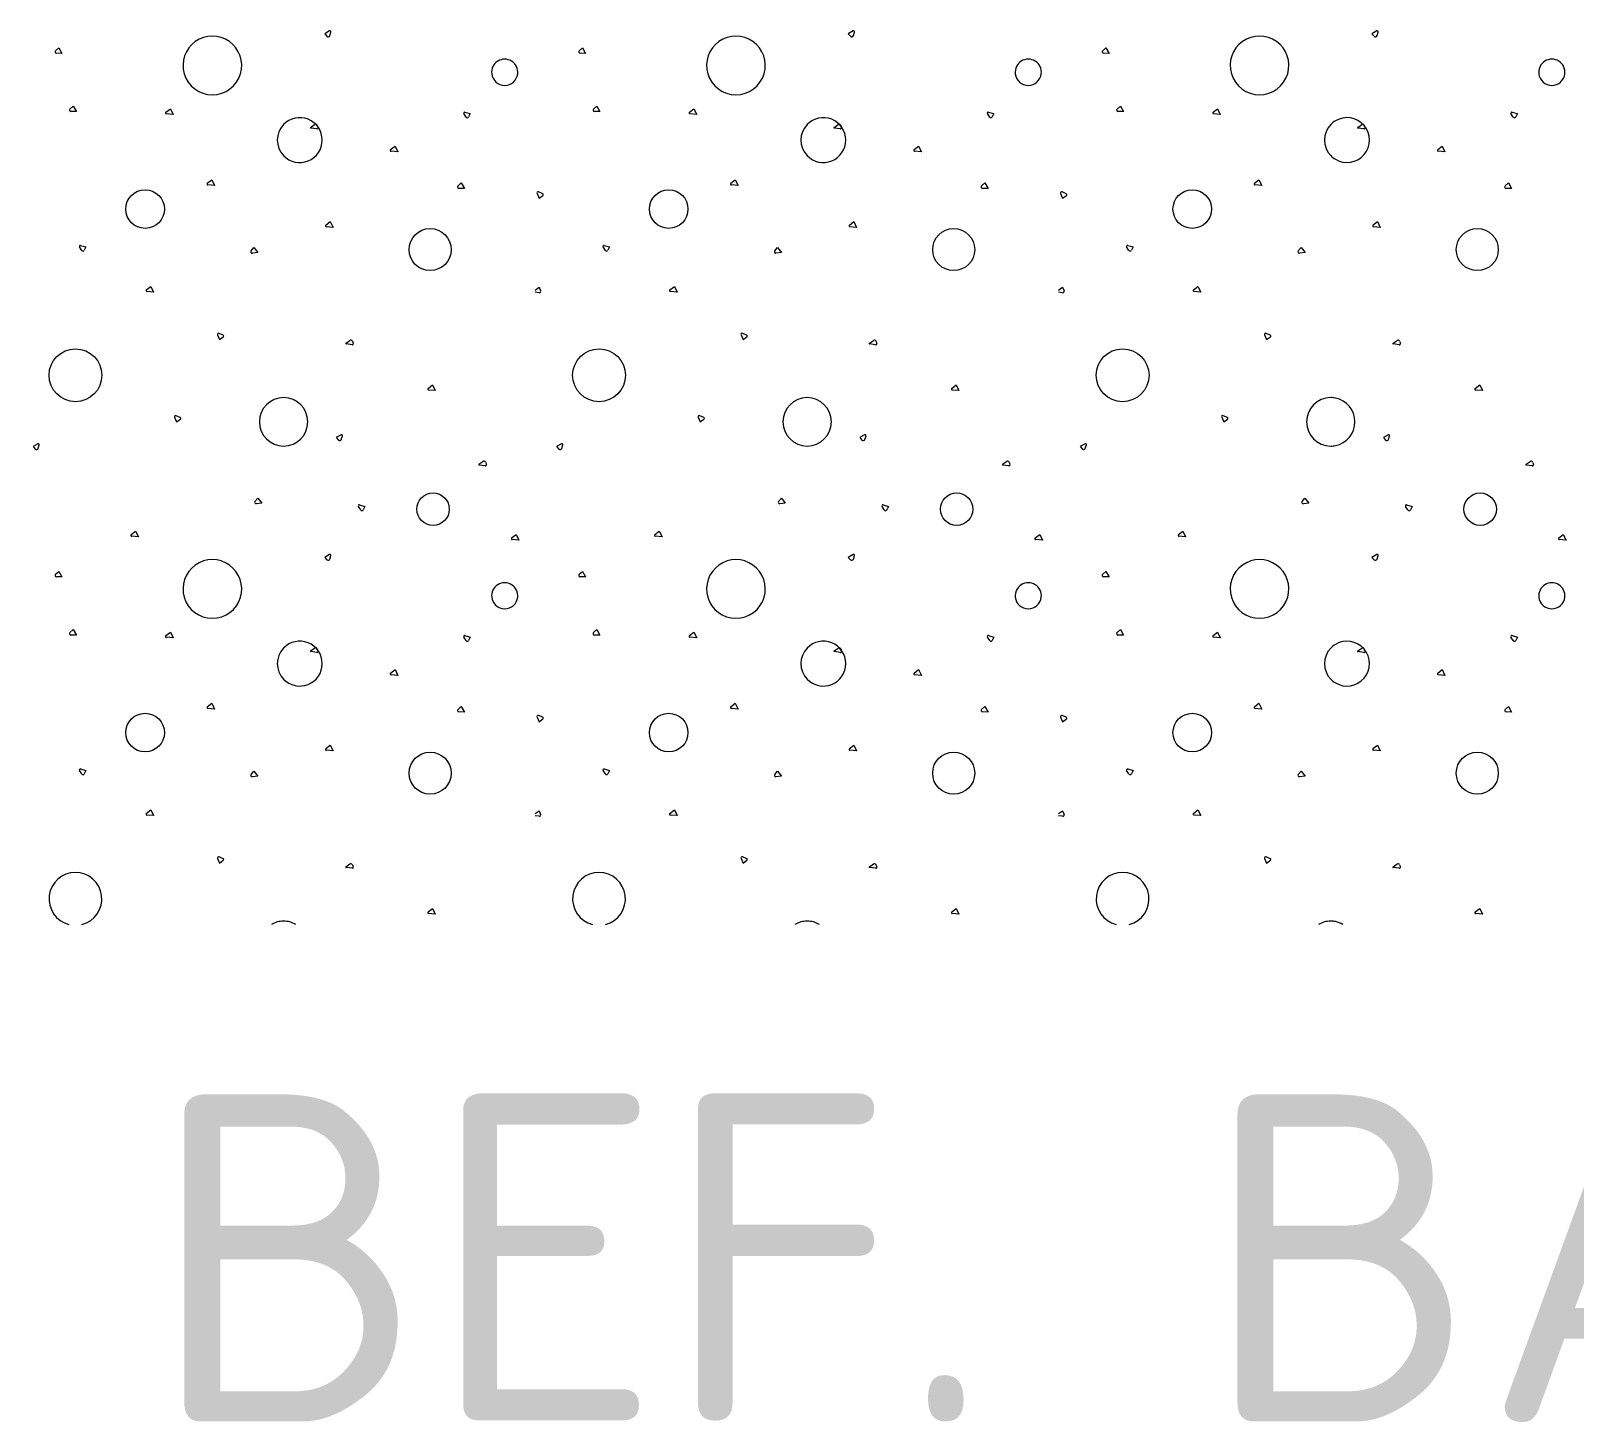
# Model space of a CAD drawing. Header units: millimetres. Extents: x 15 to 2176, y 3 to 641.
# Drawn here: x 812.03 to 859.2, y 3.26 to 45.78 of the extents above; entities that cross this region are included whole.
import ezdxf
from ezdxf.xclip import XClip

# ---------------------------------------------------------------- set-up
doc = ezdxf.new("R2010")
doc.units = ezdxf.units.MM
doc.header["$MEASUREMENT"] = 0
doc.header["$XCLIPFRAME"] = 0
doc.layers.add('A--------P-', color=7, linetype='Continuous')
doc.layers.add('A-L-10--EF-', color=4, linetype='Continuous', lineweight=0)
doc.styles.add('ISO', font='')
doc.styles.get('ISO').set_extended_font_data('ISOCPEUR')

# ---------------------------------------------------------------- blocks, each defined once
blk = doc.blocks.new('*X5')
at = {"layer": 'A-L-10--EF-'}
for p, q in [((821.163, 45.779), (821.015, 45.693)), ((837.163, 45.779), (837.015, 45.693)), ((821.015, 45.693), (821.082, 45.618)), ((821.172, 45.638), (821.205, 45.746)), ((837.015, 45.693), (837.082, 45.618)), ((837.172, 45.638), (837.205, 45.746)), ((812.788, 45.175), (812.889, 45.264)), ((812.984, 45.095), (812.815, 45.099)), ((812.889, 45.264), (812.984, 45.095)), ((828.788, 45.175), (828.889, 45.264)), ((828.984, 45.095), (828.815, 45.099)), ((828.889, 45.264), (828.984, 45.095)), ((844.788, 45.175), (844.889, 45.264)), ((844.984, 45.095), (844.815, 45.099)), ((844.889, 45.264), (844.984, 45.095)), ((813.228, 43.394), (813.33, 43.483)), ((813.33, 43.483), (813.425, 43.314)), ((816.161, 43.3), (816.297, 43.405)), ((816.297, 43.405), (816.382, 43.231)), ((829.228, 43.394), (829.33, 43.483)), ((829.33, 43.483), (829.425, 43.314)), ((832.161, 43.3), (832.297, 43.405)), ((832.297, 43.405), (832.382, 43.231)), ((845.228, 43.394), (845.33, 43.483)), ((845.33, 43.483), (845.425, 43.314)), ((848.161, 43.3), (848.297, 43.405)), ((848.297, 43.405), (848.382, 43.231)), ((813.425, 43.314), (813.256, 43.319)), ((816.382, 43.231), (816.176, 43.249)), ((820.581, 42.834), (820.703, 42.92)), ((825.336, 43.149), (825.266, 43.258)), ((825.298, 43.302), (825.464, 43.258)), ((825.464, 43.258), (825.411, 43.153)), ((829.425, 43.314), (829.256, 43.319)), ((832.382, 43.231), (832.176, 43.249)), ((836.581, 42.834), (836.703, 42.92)), ((841.336, 43.149), (841.266, 43.258)), ((841.298, 43.302), (841.464, 43.258)), ((841.464, 43.258), (841.411, 43.153)), ((845.425, 43.314), (845.256, 43.319)), ((848.382, 43.231), (848.176, 43.249)), ((820.77, 42.787), (820.587, 42.812)), ((820.782, 42.897), (820.808, 42.837)), ((836.77, 42.787), (836.587, 42.812)), ((836.782, 42.897), (836.808, 42.837)), ((823.027, 42.155), (823.163, 42.261)), ((823.248, 42.086), (823.042, 42.104)), ((823.163, 42.261), (823.248, 42.086)), ((839.027, 42.155), (839.163, 42.261)), ((839.248, 42.086), (839.042, 42.104)), ((839.163, 42.261), (839.248, 42.086)), ((817.427, 41.127), (817.562, 41.232)), ((817.647, 41.058), (817.442, 41.075)), ((817.562, 41.232), (817.647, 41.058)), ((825.088, 41.045), (825.189, 41.134)), ((825.189, 41.134), (825.284, 40.965)), ((833.427, 41.127), (833.562, 41.232)), ((833.647, 41.058), (833.442, 41.075)), ((833.562, 41.232), (833.647, 41.058)), ((841.088, 41.045), (841.189, 41.134)), ((841.189, 41.134), (841.284, 40.965)), ((849.427, 41.127), (849.562, 41.232)), ((849.647, 41.058), (849.442, 41.075)), ((849.562, 41.232), (849.647, 41.058)), ((825.284, 40.965), (825.115, 40.969)), ((827.503, 40.811), (827.565, 40.671)), ((827.676, 40.804), (827.551, 40.859)), ((827.565, 40.671), (827.681, 40.754)), ((841.284, 40.965), (841.115, 40.969)), ((843.503, 40.811), (843.565, 40.671)), ((843.676, 40.804), (843.551, 40.859)), ((843.565, 40.671), (843.681, 40.754)), ((821.049, 39.847), (821.184, 39.953)), ((821.269, 39.778), (821.064, 39.796)), ((821.184, 39.953), (821.269, 39.778)), ((837.049, 39.847), (837.184, 39.953)), ((837.269, 39.778), (837.064, 39.796)), ((837.184, 39.953), (837.269, 39.778)), ((813.59, 39.072), (813.521, 39.182)), ((813.553, 39.225), (813.718, 39.181)), ((813.718, 39.181), (813.665, 39.076)), ((818.765, 39.058), (818.851, 39.162)), ((818.851, 39.162), (818.971, 39.009)), ((829.59, 39.072), (829.521, 39.182)), ((829.553, 39.225), (829.718, 39.181)), ((829.718, 39.181), (829.665, 39.076)), ((834.765, 39.058), (834.851, 39.162)), ((834.851, 39.162), (834.971, 39.009)), ((845.59, 39.072), (845.521, 39.182)), ((845.553, 39.225), (845.718, 39.181)), ((845.718, 39.181), (845.665, 39.076)), ((850.765, 39.058), (850.851, 39.162)), ((850.851, 39.162), (850.971, 39.009)), ((818.971, 39.009), (818.803, 38.988)), ((834.971, 39.009), (834.803, 38.988)), ((850.971, 39.009), (850.803, 38.988)), ((815.563, 37.869), (815.699, 37.974)), ((815.784, 37.8), (815.579, 37.818)), ((815.699, 37.974), (815.784, 37.8)), ((827.443, 37.862), (827.564, 37.947)), ((827.565, 37.779), (827.443, 37.795)), ((827.564, 37.947), (827.61, 37.839)), ((831.563, 37.869), (831.699, 37.974)), ((831.784, 37.8), (831.579, 37.818)), ((831.699, 37.974), (831.784, 37.8)), ((843.443, 37.862), (843.564, 37.947)), ((843.565, 37.779), (843.443, 37.795)), ((843.564, 37.947), (843.61, 37.839)), ((847.563, 37.869), (847.699, 37.974)), ((847.784, 37.8), (847.579, 37.818)), ((847.699, 37.974), (847.784, 37.8)), ((817.738, 36.492), (817.799, 36.351)), ((817.911, 36.484), (817.785, 36.539)), ((817.799, 36.351), (817.916, 36.435)), ((821.661, 36.236), (821.783, 36.322)), ((833.738, 36.492), (833.799, 36.351)), ((833.911, 36.484), (833.785, 36.539)), ((833.799, 36.351), (833.916, 36.435)), ((837.661, 36.236), (837.783, 36.322)), ((849.738, 36.492), (849.799, 36.351)), ((849.911, 36.484), (849.785, 36.539)), ((849.799, 36.351), (849.916, 36.435)), ((821.849, 36.189), (821.666, 36.214)), ((821.861, 36.299), (821.887, 36.239)), ((837.849, 36.189), (837.666, 36.214)), ((837.861, 36.299), (837.887, 36.239)), ((824.174, 34.857), (824.309, 34.962)), ((824.309, 34.962), (824.394, 34.788)), ((840.174, 34.857), (840.309, 34.962)), ((840.309, 34.962), (840.394, 34.788)), ((824.394, 34.788), (824.189, 34.805)), ((840.394, 34.788), (840.189, 34.805)), ((816.426, 33.974), (816.487, 33.834)), ((816.599, 33.967), (816.473, 34.022)), ((832.426, 33.974), (832.487, 33.834)), ((832.599, 33.967), (832.473, 34.022)), ((848.426, 33.974), (848.487, 33.834)), ((848.599, 33.967), (848.473, 34.022)), ((816.487, 33.834), (816.604, 33.917)), ((832.487, 33.834), (832.604, 33.917)), ((848.487, 33.834), (848.604, 33.917)), ((812.249, 33.163), (812.101, 33.077)), ((812.101, 33.077), (812.168, 33.002)), ((812.258, 33.022), (812.291, 33.129)), ((821.514, 33.438), (821.365, 33.352)), ((821.365, 33.352), (821.433, 33.277)), ((821.522, 33.297), (821.556, 33.404)), ((828.249, 33.163), (828.101, 33.077)), ((828.101, 33.077), (828.168, 33.002)), ((828.258, 33.022), (828.291, 33.129)), ((837.514, 33.438), (837.365, 33.352)), ((837.365, 33.352), (837.433, 33.277)), ((837.522, 33.297), (837.556, 33.404)), ((844.249, 33.163), (844.101, 33.077)), ((844.101, 33.077), (844.168, 33.002)), ((844.258, 33.022), (844.291, 33.129)), ((825.727, 32.536), (825.849, 32.621)), ((825.928, 32.599), (825.954, 32.539)), ((841.727, 32.536), (841.849, 32.621)), ((841.928, 32.599), (841.954, 32.539)), ((825.916, 32.489), (825.732, 32.514)), ((841.916, 32.489), (841.732, 32.514)), ((818.882, 31.402), (818.969, 31.506)), ((819.089, 31.353), (818.921, 31.332)), ((818.969, 31.506), (819.089, 31.353)), ((822.115, 31.141), (822.046, 31.251)), ((822.077, 31.294), (822.243, 31.25)), ((822.243, 31.25), (822.19, 31.145)), ((834.882, 31.402), (834.969, 31.506)), ((835.089, 31.353), (834.921, 31.332)), ((834.969, 31.506), (835.089, 31.353)), ((838.115, 31.141), (838.046, 31.251)), ((838.077, 31.294), (838.243, 31.25)), ((838.243, 31.25), (838.19, 31.145)), ((850.882, 31.402), (850.969, 31.506)), ((851.089, 31.353), (850.921, 31.332)), ((850.969, 31.506), (851.089, 31.353)), ((815.102, 30.39), (815.237, 30.495)), ((815.322, 30.321), (815.117, 30.338)), ((815.237, 30.495), (815.322, 30.321)), ((826.727, 30.286), (826.863, 30.391)), ((826.948, 30.216), (826.743, 30.234)), ((826.863, 30.391), (826.948, 30.216)), ((831.102, 30.39), (831.237, 30.495)), ((831.322, 30.321), (831.117, 30.338)), ((831.237, 30.495), (831.322, 30.321)), ((842.727, 30.286), (842.863, 30.391)), ((842.948, 30.216), (842.743, 30.234)), ((842.863, 30.391), (842.948, 30.216)), ((847.102, 30.39), (847.237, 30.495)), ((847.322, 30.321), (847.117, 30.338)), ((847.237, 30.495), (847.322, 30.321)), ((821.163, 29.779), (821.015, 29.693)), ((821.172, 29.638), (821.205, 29.746)), ((837.163, 29.779), (837.015, 29.693)), ((837.172, 29.638), (837.205, 29.746)), ((812.788, 29.175), (812.889, 29.264)), ((812.889, 29.264), (812.984, 29.095)), ((821.015, 29.693), (821.082, 29.618)), ((828.788, 29.175), (828.889, 29.264)), ((828.889, 29.264), (828.984, 29.095)), ((837.015, 29.693), (837.082, 29.618)), ((844.788, 29.175), (844.889, 29.264)), ((844.889, 29.264), (844.984, 29.095)), ((812.984, 29.095), (812.815, 29.099)), ((828.984, 29.095), (828.815, 29.099)), ((844.984, 29.095), (844.815, 29.099)), ((813.228, 27.394), (813.33, 27.483)), ((813.33, 27.483), (813.425, 27.314)), ((816.161, 27.3), (816.297, 27.405)), ((816.297, 27.405), (816.382, 27.231)), ((829.228, 27.394), (829.33, 27.483)), ((829.33, 27.483), (829.425, 27.314)), ((832.161, 27.3), (832.297, 27.405)), ((832.297, 27.405), (832.382, 27.231)), ((845.228, 27.394), (845.33, 27.483)), ((845.33, 27.483), (845.425, 27.314)), ((848.161, 27.3), (848.297, 27.405)), ((848.297, 27.405), (848.382, 27.231)), ((813.425, 27.314), (813.256, 27.319)), ((816.382, 27.231), (816.176, 27.249)), ((820.581, 26.834), (820.703, 26.92)), ((820.782, 26.897), (820.808, 26.837)), ((825.336, 27.149), (825.266, 27.258)), ((825.298, 27.302), (825.464, 27.258)), ((825.464, 27.258), (825.411, 27.153)), ((829.425, 27.314), (829.256, 27.319)), ((832.382, 27.231), (832.176, 27.249)), ((836.581, 26.834), (836.703, 26.92)), ((836.782, 26.897), (836.808, 26.837)), ((841.336, 27.149), (841.266, 27.258)), ((841.298, 27.302), (841.464, 27.258)), ((841.464, 27.258), (841.411, 27.153)), ((845.425, 27.314), (845.256, 27.319)), ((848.382, 27.231), (848.176, 27.249)), ((820.77, 26.787), (820.587, 26.812)), ((836.77, 26.787), (836.587, 26.812)), ((823.027, 26.155), (823.163, 26.261)), ((823.248, 26.086), (823.042, 26.104)), ((823.163, 26.261), (823.248, 26.086)), ((839.027, 26.155), (839.163, 26.261)), ((839.248, 26.086), (839.042, 26.104)), ((839.163, 26.261), (839.248, 26.086)), ((817.427, 25.127), (817.562, 25.232)), ((817.647, 25.058), (817.442, 25.075)), ((817.562, 25.232), (817.647, 25.058)), ((825.088, 25.045), (825.189, 25.134)), ((825.189, 25.134), (825.284, 24.965)), ((833.427, 25.127), (833.562, 25.232)), ((833.647, 25.058), (833.442, 25.075)), ((833.562, 25.232), (833.647, 25.058)), ((841.088, 25.045), (841.189, 25.134)), ((841.189, 25.134), (841.284, 24.965)), ((849.427, 25.127), (849.562, 25.232)), ((849.647, 25.058), (849.442, 25.075)), ((849.562, 25.232), (849.647, 25.058)), ((825.284, 24.965), (825.115, 24.969)), ((827.503, 24.811), (827.565, 24.671)), ((827.676, 24.804), (827.551, 24.859)), ((827.565, 24.671), (827.681, 24.754)), ((841.284, 24.965), (841.115, 24.969)), ((843.503, 24.811), (843.565, 24.671)), ((843.676, 24.804), (843.551, 24.859)), ((843.565, 24.671), (843.681, 24.754)), ((821.049, 23.847), (821.184, 23.953)), ((821.269, 23.778), (821.064, 23.796)), ((821.184, 23.953), (821.269, 23.778)), ((837.049, 23.847), (837.184, 23.953)), ((837.269, 23.778), (837.064, 23.796)), ((837.184, 23.953), (837.269, 23.778)), ((813.59, 23.072), (813.521, 23.182)), ((813.553, 23.225), (813.718, 23.181)), ((813.718, 23.181), (813.665, 23.076)), ((818.765, 23.058), (818.851, 23.162)), ((818.851, 23.162), (818.971, 23.009)), ((829.59, 23.072), (829.521, 23.182)), ((829.553, 23.225), (829.718, 23.181)), ((829.718, 23.181), (829.665, 23.076)), ((834.765, 23.058), (834.851, 23.162)), ((834.851, 23.162), (834.971, 23.009)), ((845.59, 23.072), (845.521, 23.182)), ((845.553, 23.225), (845.718, 23.181)), ((845.718, 23.181), (845.665, 23.076)), ((850.765, 23.058), (850.851, 23.162)), ((850.851, 23.162), (850.971, 23.009)), ((818.971, 23.009), (818.803, 22.988)), ((834.971, 23.009), (834.803, 22.988)), ((850.971, 23.009), (850.803, 22.988)), ((815.563, 21.869), (815.699, 21.974)), ((815.784, 21.8), (815.579, 21.818)), ((815.699, 21.974), (815.784, 21.8)), ((827.443, 21.862), (827.564, 21.947)), ((827.565, 21.779), (827.443, 21.795)), ((827.564, 21.947), (827.61, 21.839)), ((831.563, 21.869), (831.699, 21.974)), ((831.784, 21.8), (831.579, 21.818)), ((831.699, 21.974), (831.784, 21.8)), ((843.443, 21.862), (843.564, 21.947)), ((843.565, 21.779), (843.443, 21.795)), ((843.564, 21.947), (843.61, 21.839)), ((847.563, 21.869), (847.699, 21.974)), ((847.784, 21.8), (847.579, 21.818)), ((847.699, 21.974), (847.784, 21.8)), ((817.738, 20.492), (817.799, 20.351)), ((817.911, 20.484), (817.785, 20.539)), ((817.799, 20.351), (817.916, 20.435)), ((821.661, 20.236), (821.783, 20.322)), ((821.861, 20.299), (821.887, 20.239)), ((833.738, 20.492), (833.799, 20.351)), ((833.911, 20.484), (833.785, 20.539)), ((833.799, 20.351), (833.916, 20.435)), ((837.661, 20.236), (837.783, 20.322)), ((837.861, 20.299), (837.887, 20.239)), ((849.738, 20.492), (849.799, 20.351)), ((849.911, 20.484), (849.785, 20.539)), ((849.799, 20.351), (849.916, 20.435)), ((821.849, 20.189), (821.666, 20.214)), ((837.849, 20.189), (837.666, 20.214)), ((824.174, 18.857), (824.309, 18.962)), ((824.309, 18.962), (824.394, 18.788)), ((840.174, 18.857), (840.309, 18.962)), ((840.309, 18.962), (840.394, 18.788)), ((824.394, 18.788), (824.189, 18.805)), ((840.394, 18.788), (840.189, 18.805))]:
    blk.add_line(p, q, dxfattribs=at)
for centre, radius in [((815.526, 40.337), 0.59), ((831.526, 40.337), 0.59), ((847.526, 40.337), 0.59), ((824.236, 39.098), 0.643), ((840.236, 39.098), 0.643), ((813.397, 35.257), 0.807), ((829.397, 35.257), 0.807), ((845.397, 35.257), 0.807), ((824.325, 31.166), 0.496), ((840.325, 31.166), 0.496), ((815.526, 24.337), 0.59), ((831.526, 24.337), 0.59), ((847.526, 24.337), 0.59), ((824.236, 23.098), 0.643), ((840.236, 23.098), 0.643)]:
    blk.add_circle(centre, radius, dxfattribs=at)
for centre, radius, start, end in [((821.177, 45.754), 0.0288, 342.8254, 120), ((837.177, 45.754), 0.0288, 342.8254, 120), ((817.581, 44.727), 0.897, 343.6089, 196.3911), ((821.121, 45.654), 0.0528, 221.9213, 342.8254), ((833.581, 44.727), 0.897, 343.6089, 196.3911), ((837.121, 45.654), 0.0528, 221.9213, 342.8254), ((849.581, 44.727), 0.897, 343.6089, 196.3911), ((812.817, 45.143), 0.0432, 131.2386, 268.4132), ((826.514, 44.518), 0.4, 353.7067, 186.2933), ((828.817, 45.143), 0.0432, 131.2386, 268.4132), ((842.514, 44.518), 0.4, 353.7067, 186.2933), ((844.817, 45.143), 0.0432, 131.2386, 268.4132), ((817.581, 44.727), 0.897, 196.3911, 343.6089), ((826.514, 44.518), 0.4, 186.2933, 353.7067), ((833.581, 44.727), 0.897, 196.3911, 343.6089), ((842.514, 44.518), 0.4, 186.2933, 353.7067), ((849.581, 44.727), 0.897, 196.3911, 343.6089), ((813.257, 43.362), 0.0432, 131.2386, 268.4132), ((829.257, 43.362), 0.0432, 131.2386, 268.4132), ((845.257, 43.362), 0.0432, 131.2386, 268.4132), ((816.179, 43.277), 0.0288, 127.9022, 265.0768), ((820.252, 42.445), 0.686, 136.1287, 223.8713), ((820.252, 42.445), 0.686, 223.8713, 136.1287), ((820.734, 42.876), 0.0528, 23.1926, 125.1139), ((825.291, 43.274), 0.0288, 75.2067, 212.3813), ((825.372, 43.172), 0.0432, 212.3813, 333.2854), ((832.179, 43.277), 0.0288, 127.9022, 265.0768), ((836.252, 42.445), 0.686, 136.1287, 223.8713), ((836.252, 42.445), 0.686, 223.8713, 136.1287), ((836.734, 42.876), 0.0528, 23.1926, 125.1139), ((841.291, 43.274), 0.0288, 75.2067, 212.3813), ((841.372, 43.172), 0.0432, 212.3813, 333.2854), ((848.179, 43.277), 0.0288, 127.9022, 265.0768), ((852.252, 42.445), 0.686, 136.1287, 223.8713), ((852.252, 42.445), 0.686, 120.9927, 136.1287), ((820.588, 42.824), 0.012, 125.1139, 262.2885), ((820.775, 42.823), 0.036, 262.2885, 23.1926), ((836.588, 42.824), 0.012, 125.1139, 262.2885), ((836.775, 42.823), 0.036, 262.2885, 23.1926), ((823.045, 42.133), 0.0288, 127.9022, 265.0768), ((839.045, 42.133), 0.0288, 127.9022, 265.0768), ((852.252, 42.445), 0.686, 223.8713, 239.0073), ((817.445, 41.104), 0.0288, 127.9022, 265.0768), ((825.116, 41.013), 0.0432, 131.2386, 268.4132), ((833.445, 41.104), 0.0288, 127.9022, 265.0768), ((841.116, 41.013), 0.0432, 131.2386, 268.4132), ((849.445, 41.104), 0.0288, 127.9022, 265.0768), ((827.536, 40.826), 0.036, 66.4475, 203.6221), ((827.664, 40.778), 0.0288, 305.5434, 66.4475), ((843.536, 40.826), 0.036, 66.4475, 203.6221), ((843.664, 40.778), 0.0288, 305.5434, 66.4475), ((821.067, 39.825), 0.0288, 127.9022, 265.0768), ((837.067, 39.825), 0.0288, 127.9022, 265.0768), ((813.545, 39.197), 0.0288, 75.2067, 212.3813), ((829.545, 39.197), 0.0288, 75.2067, 212.3813), ((845.545, 39.197), 0.0288, 75.2067, 212.3813), ((813.627, 39.095), 0.0432, 212.3813, 333.2854), ((818.798, 39.03), 0.0432, 140.1139, 277.2885), ((829.627, 39.095), 0.0432, 212.3813, 333.2854), ((834.798, 39.03), 0.0432, 140.1139, 277.2885), ((845.627, 39.095), 0.0432, 212.3813, 333.2854), ((850.798, 39.03), 0.0432, 140.1139, 277.2885), ((815.581, 37.846), 0.0288, 127.9022, 265.0768), ((827.571, 37.822), 0.0432, 262.2885, 23.1926), ((831.581, 37.846), 0.0288, 127.9022, 265.0768), ((843.571, 37.822), 0.0432, 262.2885, 23.1926), ((847.581, 37.846), 0.0288, 127.9022, 265.0768), ((817.771, 36.506), 0.036, 66.4475, 203.6221), ((817.899, 36.458), 0.0288, 305.5434, 66.4475), ((821.813, 36.278), 0.0528, 23.1926, 125.1139), ((833.771, 36.506), 0.036, 66.4475, 203.6221), ((833.899, 36.458), 0.0288, 305.5434, 66.4475), ((837.813, 36.278), 0.0528, 23.1926, 125.1139), ((849.771, 36.506), 0.036, 66.4475, 203.6221), ((849.899, 36.458), 0.0288, 305.5434, 66.4475), ((821.667, 36.226), 0.012, 125.1139, 262.2885), ((821.854, 36.225), 0.036, 262.2885, 23.1926), ((837.667, 36.226), 0.012, 125.1139, 262.2885), ((837.854, 36.225), 0.036, 262.2885, 23.1926), ((819.758, 33.835), 0.74, 90, 270), ((819.758, 33.835), 0.74, 270, 90), ((824.192, 34.834), 0.0288, 127.9022, 265.0768), ((835.758, 33.835), 0.74, 90, 270), ((835.758, 33.835), 0.74, 270, 90), ((840.192, 34.834), 0.0288, 127.9022, 265.0768), ((851.758, 33.835), 0.74, 90, 270), ((851.758, 33.835), 0.74, 78.9997, 90), ((816.459, 33.989), 0.036, 66.4475, 203.6221), ((816.587, 33.941), 0.0288, 305.5434, 66.4475), ((832.459, 33.989), 0.036, 66.4475, 203.6221), ((832.587, 33.941), 0.0288, 305.5434, 66.4475), ((848.459, 33.989), 0.036, 66.4475, 203.6221), ((848.587, 33.941), 0.0288, 305.5434, 66.4475), ((812.207, 33.037), 0.0528, 221.9213, 342.8254), ((812.263, 33.138), 0.0288, 342.8254, 120), ((821.472, 33.312), 0.0528, 221.9213, 342.8254), ((821.528, 33.413), 0.0288, 342.8254, 120), ((828.207, 33.037), 0.0528, 221.9213, 342.8254), ((828.263, 33.138), 0.0288, 342.8254, 120), ((837.472, 33.312), 0.0528, 221.9213, 342.8254), ((837.528, 33.413), 0.0288, 342.8254, 120), ((844.207, 33.037), 0.0528, 221.9213, 342.8254), ((844.263, 33.138), 0.0288, 342.8254, 120), ((851.758, 33.835), 0.74, 270, 281.0003), ((825.879, 32.578), 0.0528, 23.1926, 125.1139), ((841.879, 32.578), 0.0528, 23.1926, 125.1139), ((825.734, 32.526), 0.012, 125.1139, 262.2885), ((825.921, 32.525), 0.036, 262.2885, 23.1926), ((841.734, 32.526), 0.012, 125.1139, 262.2885), ((841.921, 32.525), 0.036, 262.2885, 23.1926), ((818.916, 31.375), 0.0432, 140.1139, 277.2885), ((822.07, 31.266), 0.0288, 75.2067, 212.3813), ((822.152, 31.164), 0.0432, 212.3813, 333.2854), ((834.916, 31.375), 0.0432, 140.1139, 277.2885), ((838.07, 31.266), 0.0288, 75.2067, 212.3813), ((838.152, 31.164), 0.0432, 212.3813, 333.2854), ((850.916, 31.375), 0.0432, 140.1139, 277.2885), ((815.12, 30.367), 0.0288, 127.9022, 265.0768), ((826.745, 30.263), 0.0288, 127.9022, 265.0768), ((831.12, 30.367), 0.0288, 127.9022, 265.0768), ((842.745, 30.263), 0.0288, 127.9022, 265.0768), ((847.12, 30.367), 0.0288, 127.9022, 265.0768), ((821.177, 29.754), 0.0288, 342.8254, 120), ((837.177, 29.754), 0.0288, 342.8254, 120), ((817.581, 28.727), 0.897, 343.6089, 196.3911), ((821.121, 29.654), 0.0528, 221.9213, 342.8254), ((833.581, 28.727), 0.897, 343.6089, 196.3911), ((837.121, 29.654), 0.0528, 221.9213, 342.8254), ((849.581, 28.727), 0.897, 343.6089, 196.3911), ((812.817, 29.143), 0.0432, 131.2386, 268.4132), ((826.514, 28.518), 0.4, 353.7067, 186.2933), ((828.817, 29.143), 0.0432, 131.2386, 268.4132), ((842.514, 28.518), 0.4, 353.7067, 186.2933), ((844.817, 29.143), 0.0432, 131.2386, 268.4132), ((817.581, 28.727), 0.897, 196.3911, 343.6089), ((826.514, 28.518), 0.4, 186.2933, 353.7067), ((833.581, 28.727), 0.897, 196.3911, 343.6089), ((842.514, 28.518), 0.4, 186.2933, 353.7067), ((849.581, 28.727), 0.897, 196.3911, 343.6089), ((813.257, 27.362), 0.0432, 131.2386, 268.4132), ((829.257, 27.362), 0.0432, 131.2386, 268.4132), ((845.257, 27.362), 0.0432, 131.2386, 268.4132), ((816.179, 27.277), 0.0288, 127.9022, 265.0768), ((820.252, 26.445), 0.686, 136.1287, 223.8713), ((820.252, 26.445), 0.686, 223.8713, 136.1287), ((820.734, 26.876), 0.0528, 23.1926, 125.1139), ((825.291, 27.274), 0.0288, 75.2067, 212.3813), ((825.372, 27.172), 0.0432, 212.3813, 333.2854), ((832.179, 27.277), 0.0288, 127.9022, 265.0768), ((836.252, 26.445), 0.686, 136.1287, 223.8713), ((836.252, 26.445), 0.686, 223.8713, 136.1287), ((836.734, 26.876), 0.0528, 23.1926, 125.1139), ((841.291, 27.274), 0.0288, 75.2067, 212.3813), ((841.372, 27.172), 0.0432, 212.3813, 333.2854), ((848.179, 27.277), 0.0288, 127.9022, 265.0768), ((852.252, 26.445), 0.686, 136.1287, 223.8713), ((852.252, 26.445), 0.686, 120.9927, 136.1287), ((820.588, 26.824), 0.012, 125.1139, 262.2885), ((820.775, 26.823), 0.036, 262.2885, 23.1926), ((836.588, 26.824), 0.012, 125.1139, 262.2885), ((836.775, 26.823), 0.036, 262.2885, 23.1926), ((823.045, 26.133), 0.0288, 127.9022, 265.0768), ((839.045, 26.133), 0.0288, 127.9022, 265.0768), ((852.252, 26.445), 0.686, 223.8713, 239.0073), ((817.445, 25.104), 0.0288, 127.9022, 265.0768), ((825.116, 25.013), 0.0432, 131.2386, 268.4132), ((833.445, 25.104), 0.0288, 127.9022, 265.0768), ((841.116, 25.013), 0.0432, 131.2386, 268.4132), ((849.445, 25.104), 0.0288, 127.9022, 265.0768), ((827.536, 24.826), 0.036, 66.4475, 203.6221), ((827.664, 24.778), 0.0288, 305.5434, 66.4475), ((843.536, 24.826), 0.036, 66.4475, 203.6221), ((843.664, 24.778), 0.0288, 305.5434, 66.4475), ((821.067, 23.825), 0.0288, 127.9022, 265.0768), ((837.067, 23.825), 0.0288, 127.9022, 265.0768), ((813.545, 23.197), 0.0288, 75.2067, 212.3813), ((829.545, 23.197), 0.0288, 75.2067, 212.3813), ((845.545, 23.197), 0.0288, 75.2067, 212.3813), ((813.627, 23.095), 0.0432, 212.3813, 333.2854), ((818.798, 23.03), 0.0432, 140.1139, 277.2885), ((829.627, 23.095), 0.0432, 212.3813, 333.2854), ((834.798, 23.03), 0.0432, 140.1139, 277.2885), ((845.627, 23.095), 0.0432, 212.3813, 333.2854), ((850.798, 23.03), 0.0432, 140.1139, 277.2885), ((815.581, 21.846), 0.0288, 127.9022, 265.0768), ((827.571, 21.822), 0.0432, 262.2885, 23.1926), ((831.581, 21.846), 0.0288, 127.9022, 265.0768), ((843.571, 21.822), 0.0432, 262.2885, 23.1926), ((847.581, 21.846), 0.0288, 127.9022, 265.0768), ((817.771, 20.506), 0.036, 66.4475, 203.6221), ((817.899, 20.458), 0.0288, 305.5434, 66.4475), ((821.813, 20.278), 0.0528, 23.1926, 125.1139), ((833.771, 20.506), 0.036, 66.4475, 203.6221), ((833.899, 20.458), 0.0288, 305.5434, 66.4475), ((837.813, 20.278), 0.0528, 23.1926, 125.1139), ((849.771, 20.506), 0.036, 66.4475, 203.6221), ((849.899, 20.458), 0.0288, 305.5434, 66.4475), ((813.397, 19.257), 0.807, 284.171, 255.829), ((821.667, 20.226), 0.012, 125.1139, 262.2885), ((821.854, 20.225), 0.036, 262.2885, 23.1926), ((829.397, 19.257), 0.807, 284.171, 255.829), ((837.667, 20.226), 0.012, 125.1139, 262.2885), ((837.854, 20.225), 0.036, 262.2885, 23.1926), ((845.397, 19.257), 0.807, 284.171, 255.829), ((819.758, 17.835), 0.74, 90, 120.2431), ((819.758, 17.835), 0.74, 59.7569, 90), ((824.192, 18.834), 0.0288, 127.9022, 265.0768), ((835.758, 17.835), 0.74, 90, 120.2431), ((835.758, 17.835), 0.74, 59.7569, 90), ((840.192, 18.834), 0.0288, 127.9022, 265.0768), ((851.758, 17.835), 0.74, 90, 120.2431), ((851.758, 17.835), 0.74, 78.9997, 90)]:
    blk.add_arc(centre, radius, start, end, dxfattribs=at)
blk = doc.blocks.new('*X6')
at = {"layer": 'A-L-10--EF-'}
for p, q in [((853.163, 45.779), (853.015, 45.693)), ((853.015, 45.693), (853.082, 45.618)), ((853.172, 45.638), (853.205, 45.746)), ((852.581, 42.834), (852.703, 42.92)), ((857.336, 43.149), (857.266, 43.258)), ((857.298, 43.302), (857.464, 43.258)), ((857.464, 43.258), (857.411, 43.153)), ((852.77, 42.787), (852.587, 42.812)), ((852.782, 42.897), (852.808, 42.837)), ((855.027, 42.155), (855.163, 42.261)), ((855.248, 42.086), (855.042, 42.104)), ((855.163, 42.261), (855.248, 42.086)), ((857.088, 41.045), (857.189, 41.134)), ((857.189, 41.134), (857.284, 40.965)), ((857.284, 40.965), (857.115, 40.969)), ((853.049, 39.847), (853.184, 39.953)), ((853.269, 39.778), (853.064, 39.796)), ((853.184, 39.953), (853.269, 39.778)), ((853.661, 36.236), (853.783, 36.322)), ((853.849, 36.189), (853.666, 36.214)), ((853.861, 36.299), (853.887, 36.239)), ((856.174, 34.857), (856.309, 34.962)), ((856.309, 34.962), (856.394, 34.788)), ((856.394, 34.788), (856.189, 34.805)), ((853.514, 33.438), (853.365, 33.352)), ((853.365, 33.352), (853.433, 33.277)), ((853.522, 33.297), (853.556, 33.404)), ((857.727, 32.536), (857.849, 32.621)), ((857.928, 32.599), (857.954, 32.539)), ((857.916, 32.489), (857.732, 32.514)), ((854.115, 31.141), (854.046, 31.251)), ((854.077, 31.294), (854.243, 31.25)), ((854.243, 31.25), (854.19, 31.145)), ((858.727, 30.286), (858.863, 30.391)), ((858.948, 30.216), (858.743, 30.234)), ((858.863, 30.391), (858.948, 30.216)), ((853.163, 29.779), (853.015, 29.693)), ((853.172, 29.638), (853.205, 29.746)), ((853.015, 29.693), (853.082, 29.618)), ((852.581, 26.834), (852.703, 26.92)), ((852.782, 26.897), (852.808, 26.837)), ((857.336, 27.149), (857.266, 27.258)), ((857.298, 27.302), (857.464, 27.258)), ((857.464, 27.258), (857.411, 27.153)), ((852.77, 26.787), (852.587, 26.812)), ((855.027, 26.155), (855.163, 26.261)), ((855.248, 26.086), (855.042, 26.104)), ((855.163, 26.261), (855.248, 26.086)), ((857.088, 25.045), (857.189, 25.134)), ((857.189, 25.134), (857.284, 24.965)), ((857.284, 24.965), (857.115, 24.969)), ((853.049, 23.847), (853.184, 23.953)), ((853.269, 23.778), (853.064, 23.796)), ((853.184, 23.953), (853.269, 23.778)), ((853.661, 20.236), (853.783, 20.322)), ((853.861, 20.299), (853.887, 20.239)), ((853.849, 20.189), (853.666, 20.214)), ((856.174, 18.857), (856.309, 18.962)), ((856.309, 18.962), (856.394, 18.788)), ((856.394, 18.788), (856.189, 18.805))]:
    blk.add_line(p, q, dxfattribs=at)
for centre, radius in [((856.236, 39.098), 0.643), ((856.325, 31.166), 0.496), ((856.236, 23.098), 0.643)]:
    blk.add_circle(centre, radius, dxfattribs=at)
for centre, radius, start, end in [((853.177, 45.754), 0.0288, 342.8254, 120), ((853.121, 45.654), 0.0528, 221.9213, 342.8254), ((858.514, 44.518), 0.4, 353.7067, 186.2933), ((858.514, 44.518), 0.4, 186.2933, 353.7067), ((852.252, 42.445), 0.686, 239.0073, 120.9927), ((852.734, 42.876), 0.0528, 23.1926, 125.1139), ((857.291, 43.274), 0.0288, 75.2067, 212.3813), ((857.372, 43.172), 0.0432, 212.3813, 333.2854), ((852.588, 42.824), 0.012, 125.1139, 262.2885), ((852.775, 42.823), 0.036, 262.2885, 23.1926), ((855.045, 42.133), 0.0288, 127.9022, 265.0768), ((857.116, 41.013), 0.0432, 131.2386, 268.4132), ((853.067, 39.825), 0.0288, 127.9022, 265.0768), ((853.813, 36.278), 0.0528, 23.1926, 125.1139), ((853.667, 36.226), 0.012, 125.1139, 262.2885), ((853.854, 36.225), 0.036, 262.2885, 23.1926), ((851.758, 33.835), 0.74, 281.0003, 78.9997), ((856.192, 34.834), 0.0288, 127.9022, 265.0768), ((853.472, 33.312), 0.0528, 221.9213, 342.8254), ((853.528, 33.413), 0.0288, 342.8254, 120), ((857.879, 32.578), 0.0528, 23.1926, 125.1139), ((857.734, 32.526), 0.012, 125.1139, 262.2885), ((857.921, 32.525), 0.036, 262.2885, 23.1926), ((854.07, 31.266), 0.0288, 75.2067, 212.3813), ((854.152, 31.164), 0.0432, 212.3813, 333.2854), ((858.745, 30.263), 0.0288, 127.9022, 265.0768), ((853.177, 29.754), 0.0288, 342.8254, 120), ((853.121, 29.654), 0.0528, 221.9213, 342.8254), ((858.514, 28.518), 0.4, 353.7067, 186.2933), ((858.514, 28.518), 0.4, 186.2933, 353.7067), ((852.252, 26.445), 0.686, 239.0073, 120.9927), ((852.734, 26.876), 0.0528, 23.1926, 125.1139), ((857.291, 27.274), 0.0288, 75.2067, 212.3813), ((857.372, 27.172), 0.0432, 212.3813, 333.2854), ((852.588, 26.824), 0.012, 125.1139, 262.2885), ((852.775, 26.823), 0.036, 262.2885, 23.1926), ((855.045, 26.133), 0.0288, 127.9022, 265.0768), ((857.116, 25.013), 0.0432, 131.2386, 268.4132), ((853.067, 23.825), 0.0288, 127.9022, 265.0768), ((853.813, 20.278), 0.0528, 23.1926, 125.1139), ((853.667, 20.226), 0.012, 125.1139, 262.2885), ((853.854, 20.225), 0.036, 262.2885, 23.1926), ((851.758, 17.835), 0.74, 59.7569, 78.9997), ((856.192, 18.834), 0.0288, 127.9022, 265.0768)]:
    blk.add_arc(centre, radius, start, end, dxfattribs=at)
blk = doc.blocks.new('Drawing_2_2', base_point=(803.38, 329.559))
for name in ['*X5', '*X6']:
    blk.add_blockref(name, (0, 0))

msp = doc.modelspace()

# ---------------------------------------------------------------- block references
at = {"layer": 'A--------P-'}
ref = msp.add_blockref('Drawing_2_2', (803.38, 329.559), dxfattribs=at)
XClip(ref).set_block_clipping_path([(543.1975168981, 18.4741086751), (1063.5621721229, 640.6436337123)])

# ---------------------------------------------------------------- texts
at = {"layer": 'A--------P-', "insert": (693.758, 3.264), "char_height": 10, "attachment_point": 7, "style": 'ISO'}
msp.add_mtext('\\A1;{\\fISOCPEUR|b0|i0|c0|p34;B SEKTION GENOM BEF. BALKONG}', dxfattribs=at)

doc.saveas('drawing.dxf')
